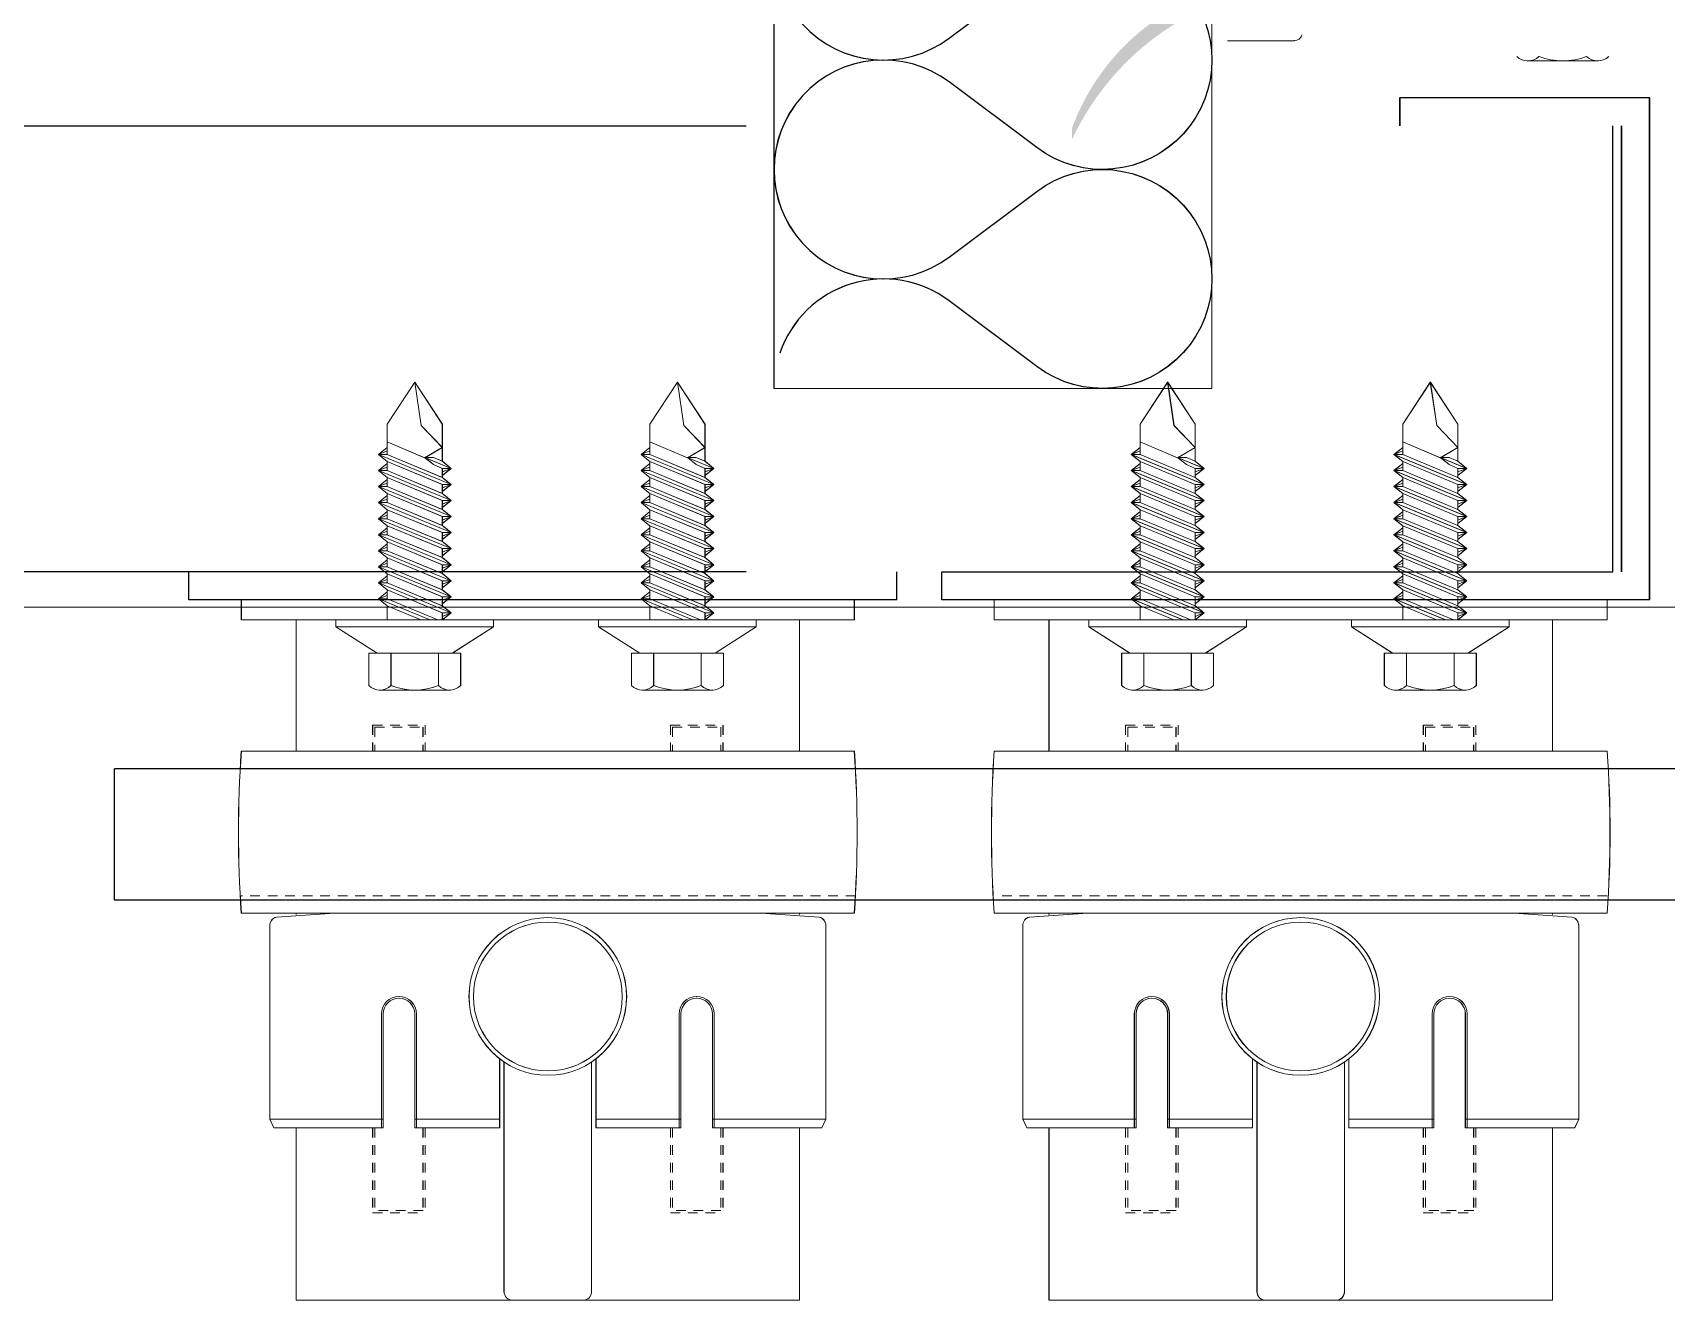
# Model space of a CAD drawing. Header units: millimetres. Extents: x 4739419 to 5837985, y 2291271 to 3446271.
# Drawn here: x 4964252.2 to 4964438.7, y 2426312.1 to 2426456.9 of the extents above; entities that cross this region are included whole.
import ezdxf

# ---------------------------------------------------------------- set-up
doc = ezdxf.new("R2010")
doc.units = ezdxf.units.MM
doc.linetypes.add('XR-평면도$0$HID', pattern=[2, 1.1, -0.9])
doc.layers.get('0').update_dxf_attribs({"color": 255})
for name, color, linetype, lineweight in [('XR-평면도$0$A-CNTL', 9, 'Continuous', 15), ('XR-평면도$0$A-CONC-LIN1', 9, 'Continuous', 40), ('XR-평면도$0$A-DWXM-SHUT', 9, 'Continuous', 25), ('XR-평면도$0$A-FFXM-EQP', 9, 'Continuous', 15), ('XR-평면도$0$A-WAXM-PANL', 9, 'Continuous', 20)]:
    doc.layers.add(name, color=color, linetype=linetype, lineweight=lineweight)
doc.layers.add('XR-평면도$0$HAT', color=9, linetype='Continuous')

# ---------------------------------------------------------------- blocks, each defined once
blk = doc.blocks.new('XR-평면도$0$중심선(210216)')
at = {"layer": 'XR-평면도$0$A-CNTL', "ltscale": 300}
blk.add_lwpolyline([(-10000, 90000), (186000, 90000)], dxfattribs=at)
blk = doc.blocks.new('XR-평면도$0$단열재(PANEL)')
at = {"layer": 'XR-평면도$0$HAT'}
blk.add_lwpolyline([(-40, 730, 2), (-40, 770), (-60, 755, -2), (-60, 795), (-40, 780, 2), (-40, 820), (-60, 805, -2), (-60, 845), (-40, 830, 0.509758), (-1.34, 841.93, 0.509758)], format="xyb", dxfattribs=at)
blk = doc.blocks.new('XR-평면도$0$셔터(9600)230515')
at = {"layer": 'XR-평면도$0$A-FFXM-EQP'}
h = blk.add_hatch(color=256, dxfattribs=at)
h.paths.add_polyline_path([(9728.4, 328.74, 0.016306), (9730.07, 328.47, 1.195216), (9732.32, 330.04, 0.543341), (9730.03, 329.55, -0.013697), (9728.4, 329.98)])
h.paths.add_polyline_path([(9728.4, 328.74), (9728.4, 329.98, -0.012355), (9726.94, 330.44), (9726.78, 330.44, -0.213645), (9726.09, 330.75, -0.195215), (9709.05, 346.53), (9709.05, 345.22, 0.261268)])
at = {"layer": 'XR-평면도$0$A-DWXM-SHUT', "ltscale": 20}
for p, q in [((9599.68, 433.45), (9599.68, 418.45)), ((9783.8, 433.45), (9599.68, 433.45)), ((9783.8, 418.45), (9599.68, 418.45)), ((9689.02, 399.15), (9608.18, 399.15)), ((9608.18, 399.15), (9608.18, 395.95)), ((9689.02, 399.15), (9689.02, 395.95)), ((9775, 399.15), (9694.16, 399.15)), ((9694.16, 399.15), (9694.16, 395.95)), ((9775, 399.15), (9694.16, 399.15)), ((9775, 399.15), (9775, 341.8)), ((9671.8, 395.95), (279.2, 395.95)), ((9694.16, 395.95), (9770.8, 395.95)), ((9770.8, 395.95), (9770.8, 345)), ((9771.8, 395.95), (9771.8, 345)), ((129.2, 345), (9671.8, 345)), ((9746.45, 341.8), (9746.45, 345)), ((9775, 341.8), (9746.45, 341.8))]:
    blk.add_line(p, q, dxfattribs=at)
at = {"layer": 'XR-평면도$0$A-FFXM-EQP'}
for p, q in [((9620.42, 459.45), (9620.42, 479.15)), ((9677.92, 479.15), (9620.42, 479.15)), ((9644.17, 451.93), (9644.17, 478.15)), ((9653.17, 479.15), (9645.17, 479.15)), ((9654.17, 451.93), (9654.17, 478.15)), ((9677.92, 479.15), (9677.92, 459.45)), ((9706.4, 459.45), (9706.4, 479.15)), ((9763.9, 479.15), (9706.4, 479.15)), ((9730.15, 451.93), (9730.15, 478.15)), ((9739.15, 479.15), (9731.15, 479.15)), ((9740.15, 451.93), (9740.15, 478.15)), ((9763.9, 479.15), (9763.9, 459.45)), ((9617.42, 458.45), (9617.89, 459.45)), ((9630.37, 459.45), (9617.89, 459.45)), ((9630.17, 446.45), (9630.17, 459.45)), ((9630.37, 446.45), (9630.37, 459.45)), ((9633.97, 446.45), (9633.97, 459.45)), ((9643.67, 459.45), (9633.97, 459.45)), ((9634.17, 446.45), (9634.17, 459.45)), ((9643.67, 459.45), (9643.67, 451.57)), ((9654.67, 459.45), (9654.67, 451.57)), ((9664.37, 459.45), (9654.67, 459.45)), ((9664.17, 446.45), (9664.17, 459.45)), ((9664.37, 446.45), (9664.37, 459.45)), ((9667.97, 446.45), (9667.97, 459.45)), ((9680.45, 459.45), (9667.97, 459.45)), ((9668.17, 446.45), (9668.17, 459.45)), ((9680.92, 458.45), (9680.45, 459.45)), ((9703.4, 458.45), (9703.87, 459.45)), ((9716.35, 459.45), (9703.87, 459.45)), ((9716.15, 446.45), (9716.15, 459.45)), ((9716.35, 446.45), (9716.35, 459.45)), ((9719.95, 446.45), (9719.95, 459.45)), ((9729.65, 459.45), (9719.95, 459.45)), ((9720.15, 446.45), (9720.15, 459.45)), ((9729.65, 459.45), (9729.65, 451.57)), ((9740.65, 459.45), (9740.65, 451.57)), ((9750.35, 459.45), (9740.65, 459.45)), ((9750.15, 446.45), (9750.15, 459.45)), ((9750.35, 446.45), (9750.35, 459.45)), ((9753.95, 446.45), (9753.95, 459.45)), ((9766.43, 459.45), (9753.95, 459.45)), ((9754.15, 446.45), (9754.15, 459.45)), ((9766.9, 458.45), (9766.43, 459.45)), ((9617.42, 458.45), (9617.42, 436.36)), ((9630.37, 458.45), (9617.42, 458.45)), ((9643.67, 458.45), (9633.97, 458.45)), ((9664.37, 458.45), (9654.67, 458.45)), ((9680.92, 458.45), (9667.97, 458.45)), ((9680.92, 458.45), (9680.92, 436.36)), ((9703.4, 458.45), (9703.4, 436.36)), ((9716.35, 458.45), (9703.4, 458.45)), ((9729.65, 458.45), (9719.95, 458.45)), ((9750.35, 458.45), (9740.65, 458.45)), ((9766.9, 458.45), (9753.95, 458.45)), ((9766.9, 458.45), (9766.9, 436.36)), ((9684.17, 434.95), (9614.17, 434.95)), ((9624.84, 434.95), (9618.18, 435.39)), ((9620.42, 435.07), (9620.42, 434.95)), ((9673.5, 434.95), (9680.16, 435.39)), ((9677.92, 435.07), (9677.92, 434.95)), ((9770.15, 434.95), (9700.15, 434.95)), ((9710.82, 434.95), (9704.16, 435.39)), ((9706.4, 435.07), (9706.4, 434.95)), ((9759.48, 434.95), (9766.14, 435.39)), ((9763.9, 435.07), (9763.9, 434.95)), ((9684.17, 416.45), (9614.17, 416.45)), ((9620.42, 401.45), (9620.42, 416.45)), ((9677.92, 416.45), (9677.92, 402.45)), ((9770.15, 416.45), (9700.15, 416.45)), ((9706.4, 401.45), (9706.4, 416.45)), ((9763.9, 416.45), (9763.9, 402.45)), ((9628.72, 408.95), (9628.72, 405.25)), ((9629.9, 409.45), (9638.04, 409.45)), ((9631.26, 408.95), (9631.26, 405.25)), ((9636.68, 408.95), (9636.68, 405.25)), ((9639.22, 408.95), (9639.22, 405.25)), ((9658.72, 408.95), (9658.72, 405.25)), ((9659.9, 409.45), (9668.04, 409.45)), ((9661.26, 408.95), (9661.26, 405.25)), ((9666.68, 408.95), (9666.68, 405.25)), ((9669.22, 408.95), (9669.22, 405.25)), ((9714.7, 408.95), (9714.7, 405.25)), ((9715.88, 409.45), (9724.02, 409.45)), ((9717.24, 408.95), (9717.24, 405.25)), ((9722.66, 408.95), (9722.66, 405.25)), ((9725.2, 408.95), (9725.2, 405.25)), ((9744.7, 408.95), (9744.7, 405.25)), ((9745.88, 409.45), (9754.02, 409.45)), ((9747.24, 408.95), (9747.24, 405.25)), ((9752.66, 408.95), (9752.66, 405.25)), ((9755.2, 408.95), (9755.2, 405.25)), ((9628.72, 405.25), (9639.22, 405.25)), ((9658.72, 405.25), (9669.22, 405.25)), ((9714.7, 405.25), (9725.2, 405.25)), ((9744.7, 405.25), (9755.2, 405.25)), ((9684.17, 401.45), (9614.17, 401.45)), ((9614.17, 401.45), (9614.17, 399.15)), ((9620.42, 401.45), (9620.42, 402.45)), ((9629.82, 399.05), (9635.72, 401.45)), ((9630.82, 399.85), (9630.82, 401.45)), ((9637.12, 400.63), (9637.12, 401.45)), ((9659.82, 399.05), (9665.72, 401.45)), ((9660.82, 399.85), (9660.82, 401.45)), ((9667.12, 400.63), (9667.12, 401.45)), ((9677.92, 401.45), (9677.92, 402.45)), ((9684.17, 401.45), (9684.17, 399.15)), ((9770.15, 401.45), (9700.15, 401.45)), ((9700.15, 401.45), (9700.15, 399.15)), ((9706.4, 401.45), (9706.4, 402.45)), ((9715.8, 399.05), (9721.7, 401.45)), ((9716.8, 399.85), (9716.8, 401.45)), ((9723.1, 400.63), (9723.1, 401.45)), ((9745.8, 399.05), (9751.7, 401.45)), ((9746.8, 399.85), (9746.8, 401.45)), ((9753.1, 400.63), (9753.1, 401.45)), ((9763.9, 401.45), (9763.9, 402.45)), ((9770.15, 401.45), (9770.15, 399.15)), ((9629.82, 397.22), (9638.12, 400.63)), ((9629.82, 397.22), (9638.12, 400.63)), ((9637.12, 398.8), (9637.12, 399.83)), ((9659.82, 397.22), (9668.12, 400.63)), ((9659.82, 397.22), (9668.12, 400.63)), ((9667.12, 398.8), (9667.12, 399.83)), ((9715.8, 397.22), (9724.1, 400.63)), ((9715.8, 397.22), (9724.1, 400.63)), ((9723.1, 398.8), (9723.1, 399.83)), ((9745.8, 397.22), (9754.1, 400.63)), ((9745.8, 397.22), (9754.1, 400.63)), ((9753.1, 398.8), (9753.1, 399.83)), ((9629.82, 395.38), (9638.12, 398.8)), ((9629.82, 395.38), (9638.12, 398.8)), ((9630.82, 398.02), (9630.82, 399.05)), ((9637.12, 396.97), (9637.12, 398)), ((9659.82, 395.38), (9668.12, 398.8)), ((9659.82, 395.38), (9668.12, 398.8)), ((9660.82, 398.02), (9660.82, 399.05)), ((9667.12, 396.97), (9667.12, 398)), ((9715.8, 395.38), (9724.1, 398.8)), ((9715.8, 395.38), (9724.1, 398.8)), ((9716.8, 398.02), (9716.8, 399.05)), ((9723.1, 396.97), (9723.1, 398)), ((9745.8, 395.38), (9754.1, 398.8)), ((9745.8, 395.38), (9754.1, 398.8)), ((9746.8, 398.02), (9746.8, 399.05)), ((9753.1, 396.97), (9753.1, 398)), ((9629.82, 393.55), (9638.12, 396.97)), ((9629.82, 393.55), (9638.12, 396.97)), ((9630.82, 396.19), (9630.82, 397.22)), ((9637.12, 395.14), (9637.12, 396.16)), ((9659.82, 393.55), (9668.12, 396.97)), ((9659.82, 393.55), (9668.12, 396.97)), ((9660.82, 396.19), (9660.82, 397.22)), ((9667.12, 395.14), (9667.12, 396.16)), ((9715.8, 393.55), (9724.1, 396.97)), ((9715.8, 393.55), (9724.1, 396.97)), ((9716.8, 396.19), (9716.8, 397.22)), ((9723.1, 395.14), (9723.1, 396.16)), ((9745.8, 393.55), (9754.1, 396.97)), ((9745.8, 393.55), (9754.1, 396.97)), ((9746.8, 396.19), (9746.8, 397.22)), ((9753.1, 395.14), (9753.1, 396.16)), ((9629.82, 391.72), (9638.12, 395.14)), ((9629.82, 391.72), (9638.12, 395.14)), ((9630.82, 394.36), (9630.82, 395.38)), ((9637.12, 393.3), (9637.12, 394.33)), ((9659.82, 391.72), (9668.12, 395.14)), ((9659.82, 391.72), (9668.12, 395.14)), ((9660.82, 394.36), (9660.82, 395.38)), ((9667.12, 393.3), (9667.12, 394.33)), ((9715.8, 391.72), (9724.1, 395.14)), ((9715.8, 391.72), (9724.1, 395.14)), ((9716.8, 394.36), (9716.8, 395.38)), ((9723.1, 393.3), (9723.1, 394.33)), ((9745.8, 391.72), (9754.1, 395.14)), ((9745.8, 391.72), (9754.1, 395.14)), ((9746.8, 394.36), (9746.8, 395.38)), ((9753.1, 393.3), (9753.1, 394.33)), ((9629.82, 389.89), (9638.12, 393.3)), ((9629.82, 389.89), (9638.12, 393.3)), ((9630.82, 392.52), (9630.82, 393.55)), ((9637.12, 391.47), (9637.12, 392.5)), ((9659.82, 389.89), (9668.12, 393.3)), ((9659.82, 389.89), (9668.12, 393.3)), ((9660.82, 392.52), (9660.82, 393.55)), ((9667.12, 391.47), (9667.12, 392.5)), ((9715.8, 389.89), (9724.1, 393.3)), ((9715.8, 389.89), (9724.1, 393.3)), ((9716.8, 392.52), (9716.8, 393.55)), ((9723.1, 391.47), (9723.1, 392.5)), ((9745.8, 389.89), (9754.1, 393.3)), ((9745.8, 389.89), (9754.1, 393.3)), ((9746.8, 392.52), (9746.8, 393.55)), ((9753.1, 391.47), (9753.1, 392.5)), ((9629.82, 388.05), (9638.12, 391.47)), ((9629.82, 388.05), (9638.12, 391.47)), ((9630.82, 390.69), (9630.82, 391.72)), ((9637.12, 389.64), (9637.12, 390.67)), ((9659.82, 388.05), (9668.12, 391.47)), ((9659.82, 388.05), (9668.12, 391.47)), ((9660.82, 390.69), (9660.82, 391.72)), ((9667.12, 389.64), (9667.12, 390.67)), ((9715.8, 388.05), (9724.1, 391.47)), ((9715.8, 388.05), (9724.1, 391.47)), ((9716.8, 390.69), (9716.8, 391.72)), ((9723.1, 389.64), (9723.1, 390.67)), ((9745.8, 388.05), (9754.1, 391.47)), ((9745.8, 388.05), (9754.1, 391.47)), ((9746.8, 390.69), (9746.8, 391.72)), ((9753.1, 389.64), (9753.1, 390.67)), ((9629.82, 386.22), (9638.12, 389.64)), ((9629.82, 386.22), (9638.12, 389.64)), ((9630.82, 388.86), (9630.82, 389.89)), ((9630.82, 387.02), (9630.82, 388.05)), ((9637.12, 387.8), (9637.12, 388.83)), ((9659.82, 386.22), (9668.12, 389.64)), ((9659.82, 386.22), (9668.12, 389.64)), ((9660.82, 388.86), (9660.82, 389.89)), ((9660.82, 387.02), (9660.82, 388.05)), ((9667.12, 387.8), (9667.12, 388.83)), ((9715.8, 386.22), (9724.1, 389.64)), ((9715.8, 386.22), (9724.1, 389.64)), ((9716.8, 388.86), (9716.8, 389.89)), ((9716.8, 387.02), (9716.8, 388.05)), ((9723.1, 387.8), (9723.1, 388.83)), ((9745.8, 386.22), (9754.1, 389.64)), ((9745.8, 386.22), (9754.1, 389.64)), ((9746.8, 388.86), (9746.8, 389.89)), ((9746.8, 387.02), (9746.8, 388.05)), ((9753.1, 387.8), (9753.1, 388.83)), ((9629.82, 384.39), (9638.12, 387.8)), ((9629.82, 384.39), (9638.12, 387.8)), ((9630.82, 385.19), (9630.82, 386.22)), ((9637.12, 385.97), (9637.12, 387)), ((9659.82, 384.39), (9668.12, 387.8)), ((9659.82, 384.39), (9668.12, 387.8)), ((9660.82, 385.19), (9660.82, 386.22)), ((9667.12, 385.97), (9667.12, 387)), ((9715.8, 384.39), (9724.1, 387.8)), ((9715.8, 384.39), (9724.1, 387.8)), ((9716.8, 385.19), (9716.8, 386.22)), ((9723.1, 385.97), (9723.1, 387)), ((9745.8, 384.39), (9754.1, 387.8)), ((9745.8, 384.39), (9754.1, 387.8)), ((9746.8, 385.19), (9746.8, 386.22)), ((9753.1, 385.97), (9753.1, 387)), ((9629.82, 382.55), (9638.12, 385.97)), ((9629.82, 382.55), (9638.12, 385.97)), ((9630.82, 383.36), (9630.82, 384.39)), ((9637.12, 384.14), (9637.12, 385.17)), ((9659.82, 382.55), (9668.12, 385.97)), ((9659.82, 382.55), (9668.12, 385.97)), ((9660.82, 383.36), (9660.82, 384.39)), ((9667.12, 384.14), (9667.12, 385.17)), ((9715.8, 382.55), (9724.1, 385.97)), ((9715.8, 382.55), (9724.1, 385.97)), ((9716.8, 383.36), (9716.8, 384.39)), ((9723.1, 384.14), (9723.1, 385.17)), ((9745.8, 382.55), (9754.1, 385.97)), ((9745.8, 382.55), (9754.1, 385.97)), ((9746.8, 383.36), (9746.8, 384.39)), ((9753.1, 384.14), (9753.1, 385.17)), ((9630.82, 379.08), (9630.82, 382.55)), ((9635.11, 382.9), (9638.12, 384.14)), ((9635.11, 382.9), (9638.12, 384.14)), ((9637.12, 379.08), (9637.12, 383.33)), ((9660.82, 379.08), (9660.82, 382.55)), ((9665.11, 382.9), (9668.12, 384.14)), ((9665.11, 382.9), (9668.12, 384.14)), ((9667.12, 379.08), (9667.12, 383.33)), ((9716.8, 379.08), (9716.8, 382.55)), ((9721.09, 382.9), (9724.1, 384.14)), ((9721.09, 382.9), (9724.1, 384.14)), ((9723.1, 379.08), (9723.1, 383.33)), ((9746.8, 379.08), (9746.8, 382.55)), ((9751.09, 382.9), (9754.1, 384.14)), ((9751.09, 382.9), (9754.1, 384.14)), ((9753.1, 379.08), (9753.1, 383.33)), ((9761.01, 337.6), (9769.15, 337.6)), ((9761.01, 337.6, 0), (9769.15, 337.6, 0)), ((9726.78, 335.29), (9734.42, 335.29)), ((9726.78, 335.29, 0), (9734.42, 335.29, 0))]:
    blk.add_line(p, q, dxfattribs=at)
at = {"layer": 'XR-평면도$0$A-FFXM-EQP', "linetype": 'XR-평면도$0$HID'}
for p, q in [((9629.17, 459.45), (9629.17, 469.15)), ((9629.17, 469.15), (9635.17, 469.15)), ((9629.42, 459.45), (9629.42, 468.9)), ((9634.92, 468.9), (9629.42, 468.9)), ((9634.92, 459.45), (9634.92, 468.9)), ((9635.17, 459.45), (9635.17, 469.15)), ((9663.17, 459.45), (9663.17, 469.15)), ((9663.17, 469.15), (9669.17, 469.15)), ((9663.42, 459.45), (9663.42, 468.9)), ((9668.92, 468.9), (9663.42, 468.9)), ((9668.92, 459.45), (9668.92, 468.9)), ((9669.17, 459.45), (9669.17, 469.15)), ((9715.15, 459.45), (9715.15, 469.15)), ((9715.15, 469.15), (9721.15, 469.15)), ((9715.4, 459.45), (9715.4, 468.9)), ((9720.9, 468.9), (9715.4, 468.9)), ((9720.9, 459.45), (9720.9, 468.9)), ((9721.15, 459.45), (9721.15, 469.15)), ((9749.15, 459.45), (9749.15, 469.15)), ((9749.15, 469.15), (9755.15, 469.15)), ((9749.4, 459.45), (9749.4, 468.9)), ((9754.9, 468.9), (9749.4, 468.9)), ((9754.9, 459.45), (9754.9, 468.9)), ((9755.15, 459.45), (9755.15, 469.15)), ((9684.29, 432.95), (9614.17, 432.95)), ((9770.15, 432.95), (9700.15, 432.95)), ((9684.29, 418.45), (9614.17, 418.45)), ((9770.27, 418.45), (9700.15, 418.45)), ((9629.17, 413.45), (9629.17, 416.45)), ((9629.42, 413.7), (9629.42, 416.45)), ((9634.92, 413.7), (9634.92, 416.45)), ((9635.17, 413.45), (9635.17, 416.45)), ((9663.17, 413.45), (9663.17, 416.45)), ((9663.42, 413.7), (9663.42, 416.45)), ((9668.92, 413.7), (9668.92, 416.45)), ((9669.17, 413.45), (9669.17, 416.45)), ((9715.15, 413.45), (9715.15, 416.45)), ((9715.4, 413.7), (9715.4, 416.45)), ((9720.9, 413.7), (9720.9, 416.45)), ((9721.15, 413.45), (9721.15, 416.45)), ((9749.15, 413.45), (9749.15, 416.45)), ((9749.4, 413.7), (9749.4, 416.45)), ((9754.9, 413.7), (9754.9, 416.45)), ((9755.15, 413.45), (9755.15, 416.45)), ((9629.17, 413.45), (9635.17, 413.45)), ((9629.42, 413.7), (9634.92, 413.7)), ((9663.17, 413.45), (9669.17, 413.45)), ((9663.42, 413.7), (9668.92, 413.7)), ((9715.15, 413.45), (9721.15, 413.45)), ((9715.4, 413.7), (9720.9, 413.7)), ((9749.15, 413.45), (9755.15, 413.45)), ((9749.4, 413.7), (9754.9, 413.7))]:
    blk.add_line(p, q, dxfattribs=at)
at = {"layer": 'XR-평면도$0$A-FFXM-EQP', "color": 7}
blk.add_line((9770.15, 399.15), (9700.15, 399.15), dxfattribs=at)
at = {"layer": 'XR-평면도$0$A-FFXM-EQP'}
for points in [[(9638.27, 405.25), (9629.67, 405.25), (9624.97, 402.25), (9642.97, 402.25)], [(9668.27, 405.25), (9659.67, 405.25), (9654.97, 402.25), (9672.97, 402.25)], [(9724.25, 405.25), (9715.65, 405.25), (9710.95, 402.25), (9728.95, 402.25)], [(9754.25, 405.25), (9745.65, 405.25), (9740.95, 402.25), (9758.95, 402.25)], [(9642.97, 402.25), (9624.97, 402.25), (9624.97, 401.45), (9642.97, 401.45)], [(9672.97, 402.25), (9654.97, 402.25), (9654.97, 401.45), (9672.97, 401.45)], [(9728.95, 402.25), (9710.95, 402.25), (9710.95, 401.45), (9728.95, 401.45)], [(9758.95, 402.25), (9740.95, 402.25), (9740.95, 401.45), (9758.95, 401.45)], [(9638.12, 400.63), (9637.12, 399.83), (9630.82, 397.22), (9629.82, 397.22), (9630.82, 398.02), (9637.12, 400.63)], [(9668.12, 400.63), (9667.12, 399.83), (9660.82, 397.22), (9659.82, 397.22), (9660.82, 398.02), (9667.12, 400.63)], [(9724.1, 400.63), (9723.1, 399.83), (9716.8, 397.22), (9715.8, 397.22), (9716.8, 398.02), (9723.1, 400.63)], [(9754.1, 400.63), (9753.1, 399.83), (9746.8, 397.22), (9745.8, 397.22), (9746.8, 398.02), (9753.1, 400.63)], [(9638.12, 398.8), (9637.12, 398), (9630.82, 395.38), (9629.82, 395.38), (9630.82, 396.19), (9637.12, 398.8)], [(9668.12, 398.8), (9667.12, 398), (9660.82, 395.38), (9659.82, 395.38), (9660.82, 396.19), (9667.12, 398.8)], [(9724.1, 398.8), (9723.1, 398), (9716.8, 395.38), (9715.8, 395.38), (9716.8, 396.19), (9723.1, 398.8)], [(9754.1, 398.8), (9753.1, 398), (9746.8, 395.38), (9745.8, 395.38), (9746.8, 396.19), (9753.1, 398.8)], [(9638.12, 396.97), (9637.12, 396.16), (9630.82, 393.55), (9629.82, 393.55), (9630.82, 394.36), (9637.12, 396.97)], [(9668.12, 396.97), (9667.12, 396.16), (9660.82, 393.55), (9659.82, 393.55), (9660.82, 394.36), (9667.12, 396.97)], [(9724.1, 396.97), (9723.1, 396.16), (9716.8, 393.55), (9715.8, 393.55), (9716.8, 394.36), (9723.1, 396.97)], [(9754.1, 396.97), (9753.1, 396.16), (9746.8, 393.55), (9745.8, 393.55), (9746.8, 394.36), (9753.1, 396.97)], [(9638.12, 395.14), (9637.12, 394.33), (9630.82, 391.72), (9629.82, 391.72), (9630.82, 392.52), (9637.12, 395.14)], [(9668.12, 395.14), (9667.12, 394.33), (9660.82, 391.72), (9659.82, 391.72), (9660.82, 392.52), (9667.12, 395.14)], [(9724.1, 395.14), (9723.1, 394.33), (9716.8, 391.72), (9715.8, 391.72), (9716.8, 392.52), (9723.1, 395.14)], [(9754.1, 395.14), (9753.1, 394.33), (9746.8, 391.72), (9745.8, 391.72), (9746.8, 392.52), (9753.1, 395.14)], [(9638.12, 393.3), (9637.12, 392.5), (9630.82, 389.89), (9629.82, 389.89), (9630.82, 390.69), (9637.12, 393.3)], [(9668.12, 393.3), (9667.12, 392.5), (9660.82, 389.89), (9659.82, 389.89), (9660.82, 390.69), (9667.12, 393.3)], [(9724.1, 393.3), (9723.1, 392.5), (9716.8, 389.89), (9715.8, 389.89), (9716.8, 390.69), (9723.1, 393.3)], [(9754.1, 393.3), (9753.1, 392.5), (9746.8, 389.89), (9745.8, 389.89), (9746.8, 390.69), (9753.1, 393.3)], [(9638.12, 391.47), (9637.12, 390.67), (9630.82, 388.05), (9629.82, 388.05), (9630.82, 388.86), (9637.12, 391.47)], [(9668.12, 391.47), (9667.12, 390.67), (9660.82, 388.05), (9659.82, 388.05), (9660.82, 388.86), (9667.12, 391.47)], [(9724.1, 391.47), (9723.1, 390.67), (9716.8, 388.05), (9715.8, 388.05), (9716.8, 388.86), (9723.1, 391.47)], [(9754.1, 391.47), (9753.1, 390.67), (9746.8, 388.05), (9745.8, 388.05), (9746.8, 388.86), (9753.1, 391.47)], [(9638.12, 389.64), (9637.12, 388.83), (9630.82, 386.22), (9629.82, 386.22), (9630.82, 387.02), (9637.12, 389.64)], [(9668.12, 389.64), (9667.12, 388.83), (9660.82, 386.22), (9659.82, 386.22), (9660.82, 387.02), (9667.12, 389.64)], [(9724.1, 389.64), (9723.1, 388.83), (9716.8, 386.22), (9715.8, 386.22), (9716.8, 387.02), (9723.1, 389.64)], [(9754.1, 389.64), (9753.1, 388.83), (9746.8, 386.22), (9745.8, 386.22), (9746.8, 387.02), (9753.1, 389.64)], [(9638.12, 387.8), (9637.12, 387), (9630.82, 384.39), (9629.82, 384.39), (9630.82, 385.19), (9637.12, 387.8)], [(9668.12, 387.8), (9667.12, 387), (9660.82, 384.39), (9659.82, 384.39), (9660.82, 385.19), (9667.12, 387.8)], [(9724.1, 387.8), (9723.1, 387), (9716.8, 384.39), (9715.8, 384.39), (9716.8, 385.19), (9723.1, 387.8)], [(9754.1, 387.8), (9753.1, 387), (9746.8, 384.39), (9745.8, 384.39), (9746.8, 385.19), (9753.1, 387.8)], [(9638.12, 385.97), (9637.12, 385.17), (9630.82, 382.55), (9629.82, 382.55), (9630.82, 383.36), (9637.12, 385.97)], [(9668.12, 385.97), (9667.12, 385.17), (9660.82, 382.55), (9659.82, 382.55), (9660.82, 383.36), (9667.12, 385.97)], [(9724.1, 385.97), (9723.1, 385.17), (9716.8, 382.55), (9715.8, 382.55), (9716.8, 383.36), (9723.1, 385.97)], [(9754.1, 385.97), (9753.1, 385.17), (9746.8, 382.55), (9745.8, 382.55), (9746.8, 383.36), (9753.1, 385.97)], [(9638.12, 384.14), (9637.12, 383.33), (9636.11, 382.9), (9635.11, 382.9), (9636.11, 383.7), (9637.12, 384.14)], [(9668.12, 384.14), (9667.12, 383.33), (9666.11, 382.9), (9665.11, 382.9), (9666.11, 383.7), (9667.12, 384.14)], [(9724.1, 384.14), (9723.1, 383.33), (9722.09, 382.9), (9721.09, 382.9), (9722.09, 383.7), (9723.1, 384.14)], [(9754.1, 384.14), (9753.1, 383.33), (9752.09, 382.9), (9751.09, 382.9), (9752.09, 383.7), (9753.1, 384.14)]]:
    blk.add_lwpolyline(points, close=True, dxfattribs=at)
for points in [[(9636.61, 401.45), (9630.82, 399.05), (9629.82, 399.05), (9630.82, 399.85), (9634.67, 401.45)], [(9637.12, 401.04), (9638.12, 400.63), (9637.12, 401.44)], [(9666.61, 401.45), (9660.82, 399.05), (9659.82, 399.05), (9660.82, 399.85), (9664.67, 401.45)], [(9667.12, 401.04), (9668.12, 400.63), (9667.12, 401.44)], [(9722.59, 401.45), (9716.8, 399.05), (9715.8, 399.05), (9716.8, 399.85), (9720.65, 401.45)], [(9723.1, 401.04), (9724.1, 400.63), (9723.1, 401.44)], [(9752.59, 401.45), (9746.8, 399.05), (9745.8, 399.05), (9746.8, 399.85), (9750.65, 401.45)], [(9753.1, 401.04), (9754.1, 400.63), (9753.1, 401.44)], [(9637.12, 399.2), (9638.12, 398.8), (9637.12, 399.61)], [(9667.12, 399.2), (9668.12, 398.8), (9667.12, 399.61)], [(9723.1, 399.2), (9724.1, 398.8), (9723.1, 399.61)], [(9753.1, 399.2), (9754.1, 398.8), (9753.1, 399.61)], [(9630.82, 398.65), (9629.82, 399.05), (9630.82, 398.25)], [(9637.12, 397.37), (9638.12, 396.97), (9637.12, 397.77)], [(9660.82, 398.65), (9659.82, 399.05), (9660.82, 398.25)], [(9667.12, 397.37), (9668.12, 396.97), (9667.12, 397.77)], [(9716.8, 398.65), (9715.8, 399.05), (9716.8, 398.25)], [(9723.1, 397.37), (9724.1, 396.97), (9723.1, 397.77)], [(9746.8, 398.65), (9745.8, 399.05), (9746.8, 398.25)], [(9753.1, 397.37), (9754.1, 396.97), (9753.1, 397.77)], [(9630.82, 396.82), (9629.82, 397.22), (9630.82, 396.41)], [(9630.82, 396.82), (9629.82, 397.22), (9630.82, 396.41)], [(9637.12, 395.54), (9638.12, 395.14), (9637.12, 395.94)], [(9660.82, 396.82), (9659.82, 397.22), (9660.82, 396.41)], [(9660.82, 396.82), (9659.82, 397.22), (9660.82, 396.41)], [(9667.12, 395.54), (9668.12, 395.14), (9667.12, 395.94)], [(9716.8, 396.82), (9715.8, 397.22), (9716.8, 396.41)], [(9716.8, 396.82), (9715.8, 397.22), (9716.8, 396.41)], [(9723.1, 395.54), (9724.1, 395.14), (9723.1, 395.94)], [(9746.8, 396.82), (9745.8, 397.22), (9746.8, 396.41)], [(9746.8, 396.82), (9745.8, 397.22), (9746.8, 396.41)], [(9753.1, 395.54), (9754.1, 395.14), (9753.1, 395.94)], [(9630.82, 394.98), (9629.82, 395.38), (9630.82, 394.58)], [(9630.82, 394.98), (9629.82, 395.38), (9630.82, 394.58)], [(9637.12, 393.7), (9638.12, 393.3), (9637.12, 394.11)], [(9660.82, 394.98), (9659.82, 395.38), (9660.82, 394.58)], [(9660.82, 394.98), (9659.82, 395.38), (9660.82, 394.58)], [(9667.12, 393.7), (9668.12, 393.3), (9667.12, 394.11)], [(9716.8, 394.98), (9715.8, 395.38), (9716.8, 394.58)], [(9716.8, 394.98), (9715.8, 395.38), (9716.8, 394.58)], [(9723.1, 393.7), (9724.1, 393.3), (9723.1, 394.11)], [(9746.8, 394.98), (9745.8, 395.38), (9746.8, 394.58)], [(9746.8, 394.98), (9745.8, 395.38), (9746.8, 394.58)], [(9753.1, 393.7), (9754.1, 393.3), (9753.1, 394.11)], [(9630.82, 393.15), (9629.82, 393.55), (9630.82, 392.75)], [(9630.82, 393.15), (9629.82, 393.55), (9630.82, 392.75)], [(9637.12, 391.87), (9638.12, 391.47), (9637.12, 392.27)], [(9660.82, 393.15), (9659.82, 393.55), (9660.82, 392.75)], [(9660.82, 393.15), (9659.82, 393.55), (9660.82, 392.75)], [(9667.12, 391.87), (9668.12, 391.47), (9667.12, 392.27)], [(9716.8, 393.15), (9715.8, 393.55), (9716.8, 392.75)], [(9716.8, 393.15), (9715.8, 393.55), (9716.8, 392.75)], [(9723.1, 391.87), (9724.1, 391.47), (9723.1, 392.27)], [(9746.8, 393.15), (9745.8, 393.55), (9746.8, 392.75)], [(9746.8, 393.15), (9745.8, 393.55), (9746.8, 392.75)], [(9753.1, 391.87), (9754.1, 391.47), (9753.1, 392.27)], [(9630.82, 391.32), (9629.82, 391.72), (9630.82, 390.91)], [(9630.82, 391.32), (9629.82, 391.72), (9630.82, 390.91)], [(9637.12, 390.04), (9638.12, 389.64), (9637.12, 390.44)], [(9660.82, 391.32), (9659.82, 391.72), (9660.82, 390.91)], [(9660.82, 391.32), (9659.82, 391.72), (9660.82, 390.91)], [(9667.12, 390.04), (9668.12, 389.64), (9667.12, 390.44)], [(9716.8, 391.32), (9715.8, 391.72), (9716.8, 390.91)], [(9716.8, 391.32), (9715.8, 391.72), (9716.8, 390.91)], [(9723.1, 390.04), (9724.1, 389.64), (9723.1, 390.44)], [(9746.8, 391.32), (9745.8, 391.72), (9746.8, 390.91)], [(9746.8, 391.32), (9745.8, 391.72), (9746.8, 390.91)], [(9753.1, 390.04), (9754.1, 389.64), (9753.1, 390.44)], [(9630.82, 389.48), (9629.82, 389.89), (9630.82, 389.08)], [(9630.82, 389.48), (9629.82, 389.89), (9630.82, 389.08)], [(9630.82, 387.65), (9629.82, 388.05), (9630.82, 387.25)], [(9630.82, 387.65), (9629.82, 388.05), (9630.82, 387.25)], [(9637.12, 388.21), (9638.12, 387.8), (9637.12, 388.61)], [(9660.82, 389.48), (9659.82, 389.89), (9660.82, 389.08)], [(9660.82, 389.48), (9659.82, 389.89), (9660.82, 389.08)], [(9660.82, 387.65), (9659.82, 388.05), (9660.82, 387.25)], [(9660.82, 387.65), (9659.82, 388.05), (9660.82, 387.25)], [(9667.12, 388.21), (9668.12, 387.8), (9667.12, 388.61)], [(9716.8, 389.48), (9715.8, 389.89), (9716.8, 389.08)], [(9716.8, 389.48), (9715.8, 389.89), (9716.8, 389.08)], [(9716.8, 387.65), (9715.8, 388.05), (9716.8, 387.25)], [(9716.8, 387.65), (9715.8, 388.05), (9716.8, 387.25)], [(9723.1, 388.21), (9724.1, 387.8), (9723.1, 388.61)], [(9746.8, 389.48), (9745.8, 389.89), (9746.8, 389.08)], [(9746.8, 389.48), (9745.8, 389.89), (9746.8, 389.08)], [(9746.8, 387.65), (9745.8, 388.05), (9746.8, 387.25)], [(9746.8, 387.65), (9745.8, 388.05), (9746.8, 387.25)], [(9753.1, 388.21), (9754.1, 387.8), (9753.1, 388.61)], [(9630.82, 385.82), (9629.82, 386.22), (9630.82, 385.42)], [(9630.82, 385.82), (9629.82, 386.22), (9630.82, 385.42)], [(9637.12, 386.37), (9638.12, 385.97), (9637.12, 386.77)], [(9660.82, 385.82), (9659.82, 386.22), (9660.82, 385.42)], [(9660.82, 385.82), (9659.82, 386.22), (9660.82, 385.42)], [(9667.12, 386.37), (9668.12, 385.97), (9667.12, 386.77)], [(9716.8, 385.82), (9715.8, 386.22), (9716.8, 385.42)], [(9716.8, 385.82), (9715.8, 386.22), (9716.8, 385.42)], [(9723.1, 386.37), (9724.1, 385.97), (9723.1, 386.77)], [(9746.8, 385.82), (9745.8, 386.22), (9746.8, 385.42)], [(9746.8, 385.82), (9745.8, 386.22), (9746.8, 385.42)], [(9753.1, 386.37), (9754.1, 385.97), (9753.1, 386.77)], [(9630.82, 383.98), (9629.82, 384.39), (9630.82, 383.58)], [(9630.82, 383.98), (9629.82, 384.39), (9630.82, 383.58)], [(9637.12, 384.54), (9638.12, 384.14), (9637.12, 384.94)], [(9660.82, 383.98), (9659.82, 384.39), (9660.82, 383.58)], [(9660.82, 383.98), (9659.82, 384.39), (9660.82, 383.58)], [(9667.12, 384.54), (9668.12, 384.14), (9667.12, 384.94)], [(9716.8, 383.98), (9715.8, 384.39), (9716.8, 383.58)], [(9716.8, 383.98), (9715.8, 384.39), (9716.8, 383.58)], [(9723.1, 384.54), (9724.1, 384.14), (9723.1, 384.94)], [(9746.8, 383.98), (9745.8, 384.39), (9746.8, 383.58)], [(9746.8, 383.98), (9745.8, 384.39), (9746.8, 383.58)], [(9753.1, 384.54), (9754.1, 384.14), (9753.1, 384.94)], [(9630.82, 382.15), (9629.82, 382.55), (9630.82, 381.75)], [(9630.82, 382.15), (9629.82, 382.55), (9630.82, 381.75)], [(9630.82, 381.12), (9635.11, 382.93), (9637.12, 381.76), (9634.7, 379.25), (9633.97, 374.28)], [(9660.82, 382.15), (9659.82, 382.55), (9660.82, 381.75)], [(9660.82, 382.15), (9659.82, 382.55), (9660.82, 381.75)], [(9660.82, 381.12), (9665.11, 382.93), (9667.12, 381.76), (9664.7, 379.25), (9663.97, 374.28)], [(9716.8, 382.15), (9715.8, 382.55), (9716.8, 381.75)], [(9716.8, 382.15), (9715.8, 382.55), (9716.8, 381.75)], [(9716.8, 381.12), (9721.09, 382.93), (9723.1, 381.76), (9720.68, 379.25), (9719.95, 374.28)], [(9746.8, 382.15), (9745.8, 382.55), (9746.8, 381.75)], [(9746.8, 382.15), (9745.8, 382.55), (9746.8, 381.75)], [(9746.8, 381.12), (9751.09, 382.93), (9753.1, 381.76), (9750.68, 379.25), (9749.95, 374.28)], [(9637.12, 379.08), (9633.97, 374.28), (9630.82, 379.08)], [(9667.12, 379.08), (9663.97, 374.28), (9660.82, 379.08)], [(9723.1, 379.08), (9719.95, 374.28), (9716.8, 379.08)], [(9753.1, 379.08), (9749.95, 374.28), (9746.8, 379.08)]]:
    blk.add_lwpolyline(points, dxfattribs=at)
for centre, radius in [((9649.17, 444.45, 0), 9), ((9735.15, 444.45, 0), 9), ((9649.17, 444.45, 0), 8.5), ((9735.15, 444.45, 0), 8.5)]:
    blk.add_circle(centre, radius, dxfattribs=at)
for centre, radius, start, end in [((9645.17, 478.15, 0), 1, 90, 180), ((9653.17, 478.15, 0), 1, 0, 90), ((9731.15, 478.15, 0), 1, 90, 180), ((9739.15, 478.15, 0), 1, 0, 90), ((9632.17, 446.45, 0), 2, 180, 270), ((9632.17, 446.45, 0), 1.8, 180, 270), ((9632.17, 446.45, 0), 2, 270, 0), ((9632.17, 446.45, 0), 1.8, 270, 0), ((9666.17, 446.45, 0), 2, 180, 270), ((9666.17, 446.45, 0), 1.8, 180, 270), ((9666.17, 446.45, 0), 1.8, 270, 0), ((9666.17, 446.45, 0), 2, 270, 0), ((9718.15, 446.45, 0), 2, 180, 270), ((9718.15, 446.45, 0), 1.8, 180, 270), ((9718.15, 446.45, 0), 2, 270, 0), ((9718.15, 446.45, 0), 1.8, 270, 0), ((9752.15, 446.45, 0), 2, 180, 270), ((9752.15, 446.45, 0), 1.8, 180, 270), ((9752.15, 446.45, 0), 1.8, 270, 0), ((9752.15, 446.45, 0), 2, 270, 0), ((9748.6, 425.7, 0), 134.75, 176.0638, 183.9362), ((9618.42, 436.36, 0), 1, 180, 255.9031), ((9679.92, 436.36, 0), 1, 284.0969, 0), ((9549.74, 425.7, 0), 134.75, 356.0638, 3.9362), ((9834.58, 425.7, 0), 134.75, 176.0638, 183.9362), ((9704.4, 436.36, 0), 1, 180, 255.9031), ((9765.9, 436.36, 0), 1, 284.0969, 0), ((9635.72, 425.7, 0), 134.75, 356.0638, 3.9362), ((9629.99, 407.59, 0), 1.86, 46.9662, 133.0338), ((9633.97, 401.84, 0), 7.61, 69.1195, 110.8805), ((9637.95, 407.59, 0), 1.86, 46.9662, 133.0338), ((9659.99, 407.59, 0), 1.86, 46.9662, 133.0338), ((9663.97, 401.84, 0), 7.61, 69.1195, 110.8805), ((9667.95, 407.59, 0), 1.86, 46.9662, 133.0338), ((9715.97, 407.59, 0), 1.86, 46.9662, 133.0338), ((9719.95, 401.84, 0), 7.61, 69.1195, 110.8805), ((9723.93, 407.59, 0), 1.86, 46.9662, 133.0338), ((9745.97, 407.59, 0), 1.86, 46.9662, 133.0338), ((9749.95, 401.84, 0), 7.61, 69.1195, 110.8805), ((9753.93, 407.59, 0), 1.86, 46.9662, 133.0338), ((9761.09, 335.74, 0), 1.86, 46.9662, 133.0338), ((9761.09, 335.74, 0), 1.86, 46.9662, 133.0338), ((9765.08, 329.99, 0), 7.61, 69.1195, 110.8805), ((9765.08, 329.99, 0), 7.61, 69.1195, 110.8805), ((9769.06, 335.74, 0), 1.86, 46.9662, 133.0338), ((9769.06, 335.74, 0), 1.86, 46.9662, 133.0338), ((9734.42, 334.36), 0.925, 17.354, 90), ((9734.42, 334.36, 0), 0.925, 17.354, 90)]:
    blk.add_arc(centre, radius, start, end, dxfattribs=at)
at = {"layer": 'XR-평면도$0$A-WAXM-PANL', "elevation": 0}
blk.add_lwpolyline([(9900, -50), (9725, -50), (9725, 375), (9675, 375), (9675, -100), (9900, -100)], dxfattribs=at)
at = {"xscale": -0.5, "yscale": 0.5, "zscale": 0.5}
blk.add_blockref('XR-평면도$0$단열재(PANEL)', (9675, -50), dxfattribs=at)

msp = doc.modelspace()

# ---------------------------------------------------------------- block references
at = {"layer": 'XR-평면도$0$A-CNTL'}
msp.add_blockref('XR-평면도$0$중심선(210216)', (4866111.81, 2336391.23), dxfattribs=at)
at = {"layer": 'XR-평면도$0$A-CONC-LIN1', "xscale": -1, "rotation": 180}
for p in [(4954661.81, 2426791.23), (4954661.82, 2426791.23), (4954661.82, 2426791.23)]:
    msp.add_blockref('XR-평면도$0$셔터(9600)230515', p, dxfattribs=at)

doc.saveas('drawing.dxf')
